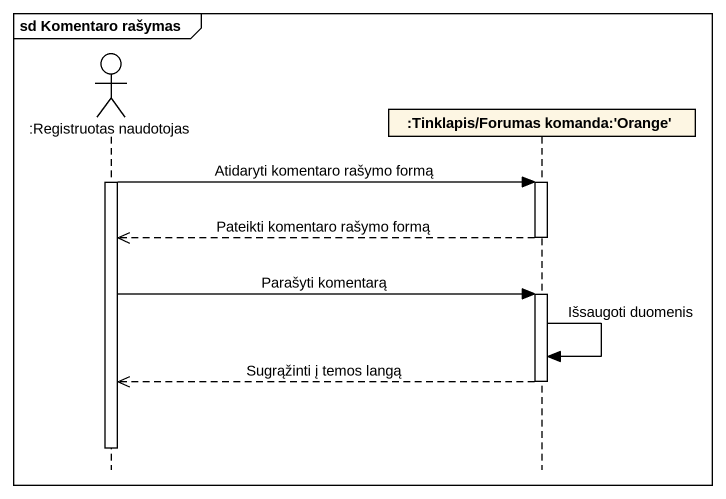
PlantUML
@startuml
mainframe sd Komentaro rašymas
hide footbox
actor ":Registruotas naudotojas" as Registruotas_naudotojas
participant ":Tinklapis/Forumas komanda:'Orange'" as Tinklapis_Forumas_komanda

activate Registruotas_naudotojas
Registruotas_naudotojas -> Tinklapis_Forumas_komanda : Atidaryti komentaro rašymo formą
activate Tinklapis_Forumas_komanda
Tinklapis_Forumas_komanda -->> Registruotas_naudotojas : Pateikti komentaro rašymo formą
deactivate Tinklapis_Forumas_komanda
Registruotas_naudotojas -> Tinklapis_Forumas_komanda : Parašyti komentarą
activate Tinklapis_Forumas_komanda
Tinklapis_Forumas_komanda -> Tinklapis_Forumas_komanda : Išsaugoti duomenis
Tinklapis_Forumas_komanda -->> Registruotas_naudotojas : Sugrąžinti į temos langą
deactivate Tinklapis_Forumas_komanda
deactivate Registruotas_naudotojas
@enduml
